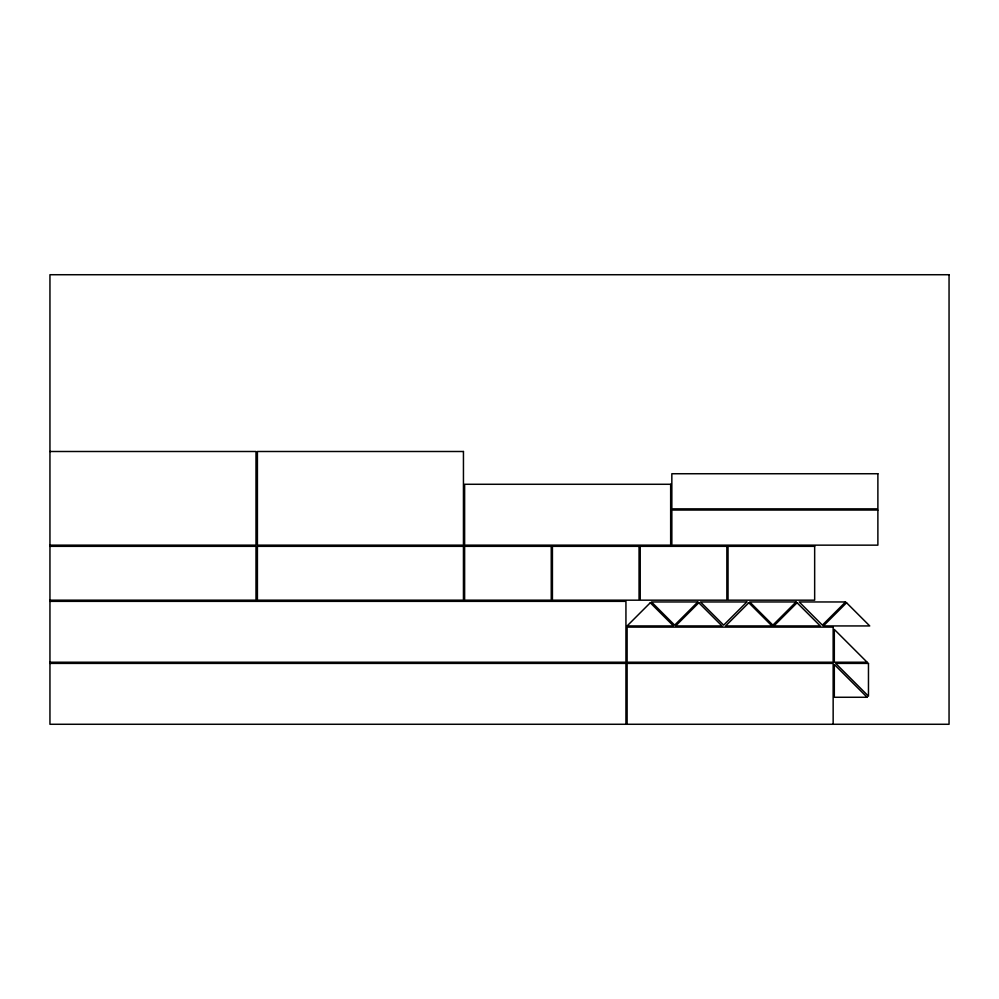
<?xml version="1.0" encoding="UTF-8"?>
<svg xmlns="http://www.w3.org/2000/svg" width="999" height="999" viewBox="0 0 999 999"><rect width="100%" height="100%" fill="white"/><g stroke="black" fill="none" stroke-linecap="round" stroke-linejoin="round"><path stroke-width="1.5" d="M49.95 451.498L255.994 451.498L255.994 545.154L49.95 545.154M49.95 546.328L255.994 546.328L255.994 600.174L49.95 600.174M49.95 601.348L625.936 601.348L625.936 662.225L49.95 662.225M49.95 663.398L625.936 663.398L625.936 724.275M833.154 724.275L833.154 663.398L627.11 663.398L627.11 724.275M650.287 602.759L627.11 625.936L673.463 625.936L650.287 602.759M697.826 601.96L674.65 625.137L651.473 601.96L697.826 601.96M698.801 602.759L675.624 625.936L721.99 625.936L698.801 602.759M746.84 601.96L723.663 625.137L700.486 601.96L746.84 601.96M748.8 602.759L725.624 625.936L771.977 625.936L748.8 602.759M796.066 601.96L772.889 625.137L749.712 601.96L796.066 601.96M797.052 602.759L773.875 625.936L820.229 625.936L797.052 602.759M845.566 601.96L822.389 625.137L799.212 601.96L845.566 601.96M846.553 602.759L823.376 625.936L869.729 625.936L846.553 602.759M949.05 274.725L49.95 274.725L49.95 724.275L949.05 724.275L949.05 274.725M463.449 451.498L257.405 451.498L257.405 545.154L463.449 545.154L463.449 451.498M877.884 473.738L671.84 473.738L671.84 508.866L877.884 508.866L877.884 473.738M670.666 484.278L464.622 484.278L464.622 545.154L670.666 545.154L670.666 484.278M877.884 510.039L671.84 510.039L671.84 545.154L877.884 545.154L877.884 510.039M463.449 546.328L257.405 546.328L257.405 600.174L463.449 600.174L463.449 546.328M551.248 546.328L464.622 546.328L464.622 600.174L551.248 600.174L551.248 546.328M639.06 546.328L552.422 546.328L552.422 600.174L639.06 600.174L639.06 546.328M726.86 546.328L640.222 546.328L640.222 600.174L726.86 600.174L726.86 546.328M814.66 546.328L728.034 546.328L728.034 600.174L814.66 600.174L814.66 546.328M833.154 627.11L627.11 627.11L627.11 662.225L833.154 662.225L833.154 627.11M867.107 662.225L834.315 662.225L834.315 629.445L867.107 662.225M868.468 663.398L835.688 663.398L868.468 696.178L868.468 663.398M867.107 697.265L834.315 697.265L834.315 664.485L867.107 697.265"/></g></svg>
